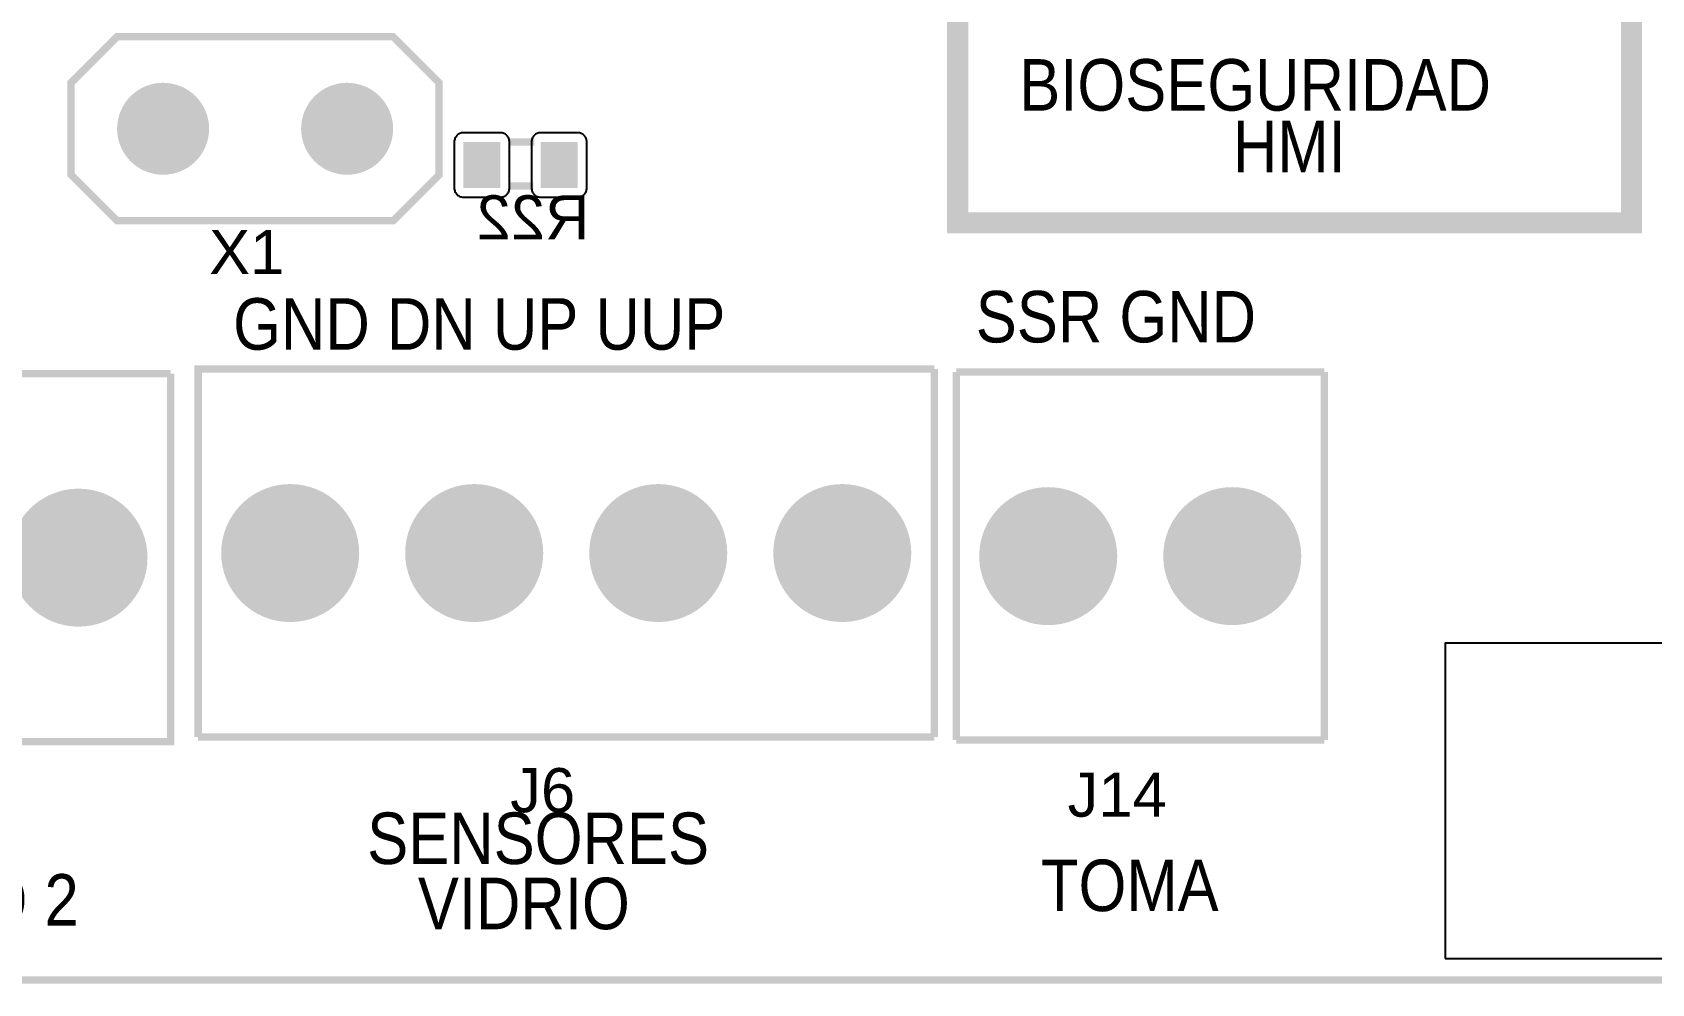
# Model space of a CAD drawing. Header units: inches. Extents: x -3.96 to 3.96, y -2.08 to 2.07.
# Drawn here: x -2.068 to -0.308, y -2.079 to -1.045 of the extents above; entities that cross this region are included whole.
import ezdxf

# ---------------------------------------------------------------- set-up
doc = ezdxf.new("R2010")
doc.units = ezdxf.units.IN
doc.layers.get('0').update_dxf_attribs({"linetype": 'CONTINUOUS'})

# ---------------------------------------------------------------- blocks, each defined once
blk = doc.blocks.new('RPAD')
blk.add_trace([(-0.5, -0.5), (-0.5, 0.5), (0.5, -0.5), (0.5, 0.5)])
blk = doc.blocks.new('EPAD')
at = {"const_width": 0.5}
blk.add_lwpolyline([(-0.25, 0, 1), (0.25, 0, 1)], format="xyb", close=True, dxfattribs=at)

msp = doc.modelspace()

# ---------------------------------------------------------------- linework, layer by layer
for points, const_width in [([(-3.883547, -2.074882), (3.951437, -2.074882), (3.951437, 2.058976), (-3.883547, 2.058976), (-3.883547, -2.074882)], 0.008), ([(-3.883547, -2.074882), (3.951437, -2.074882), (3.951437, 2.058976), (-3.883547, 2.058976), (-3.883547, -2.074882)], 0.008), ([(-3.883547, -2.074882), (3.951437, -2.074882), (3.951437, 2.058976), (-3.883547, 2.058976), (-3.883547, -2.074882)], 0.008), ([(-1.062563, -1.252047), (-0.33028, -1.252047), (-0.33028, -0.956772), (-1.062563, -0.956772), (-1.062563, -1.252047)], 0.023), ([(-1.062563, -1.252047), (-0.33028, -1.252047), (-0.33028, -0.956772), (-1.062563, -0.956772), (-1.062563, -1.252047)], 0.023), ([(-1.062563, -1.252047), (-0.33028, -1.252047), (-0.33028, -0.956772), (-1.062563, -0.956772), (-1.062563, -1.252047)], 0.023), ([(-1.676083, -1.249724), (-1.976083, -1.249724), (-2.026083, -1.199724), (-2.026083, -1.099724), (-1.976083, -1.049724), (-1.676083, -1.049724), (-1.626083, -1.099724), (-1.626083, -1.199724), (-1.676083, -1.249724)], 0.008), ([(-1.676083, -1.249724), (-1.976083, -1.249724), (-2.026083, -1.199724), (-2.026083, -1.099724), (-1.976083, -1.049724), (-1.676083, -1.049724), (-1.626083, -1.099724), (-1.626083, -1.199724), (-1.676083, -1.249724)], 0.008), ([(-1.676083, -1.249724), (-1.976083, -1.249724), (-2.026083, -1.199724), (-2.026083, -1.099724), (-1.976083, -1.049724), (-1.676083, -1.049724), (-1.626083, -1.099724), (-1.626083, -1.199724), (-1.676083, -1.249724)], 0.008), ([(-1.550634, -1.164055), (-1.522634, -1.164055)], 0.008), ([(-1.550634, -1.164055), (-1.522634, -1.164055)], 0.008), ([(-1.550634, -1.164055), (-1.522634, -1.164055)], 0.008), ([(-1.550634, -1.212055), (-1.523634, -1.212055)], 0.008), ([(-1.550634, -1.212055), (-1.523634, -1.212055)], 0.008), ([(-1.550634, -1.212055), (-1.523634, -1.212055)], 0.008), ([(-1.887965, -1.810906), (-1.887965, -1.410906), (-1.087965, -1.410906)], 0.008), ([(-1.887965, -1.810906), (-1.887965, -1.410906), (-1.087965, -1.410906)], 0.008), ([(-1.887965, -1.810906), (-1.887965, -1.410906), (-1.087965, -1.410906)], 0.008), ([(-1.087965, -1.810906), (-1.087965, -1.410906)], 0.008), ([(-1.087965, -1.810906), (-1.087965, -1.410906)], 0.008), ([(-1.087965, -1.810906), (-1.087965, -1.410906)], 0.008), ([(-1.917965, -1.415906), (-1.917965, -1.815906), (-2.717965, -1.815906)], 0.008), ([(-2.717965, -1.415906), (-1.917965, -1.415906)], 0.008), ([(-1.917965, -1.415906), (-1.917965, -1.815906), (-2.717965, -1.815906)], 0.008), ([(-2.717965, -1.415906), (-1.917965, -1.415906)], 0.008), ([(-1.917965, -1.415906), (-1.917965, -1.815906), (-2.717965, -1.815906)], 0.008), ([(-2.717965, -1.415906), (-1.917965, -1.415906)], 0.008), ([(-1.064138, -1.414252), (-1.064138, -1.814252)], 0.008), ([(-1.064138, -1.414252), (-0.664138, -1.414252)], 0.008), ([(-1.064138, -1.414252), (-1.064138, -1.814252)], 0.008), ([(-1.064138, -1.414252), (-0.664138, -1.414252)], 0.008), ([(-1.064138, -1.414252), (-1.064138, -1.814252)], 0.008), ([(-1.064138, -1.414252), (-0.664138, -1.414252)], 0.008), ([(-0.664138, -1.414252), (-0.664138, -1.814252)], 0.008), ([(-0.664138, -1.414252), (-0.664138, -1.814252)], 0.008), ([(-0.664138, -1.414252), (-0.664138, -1.814252)], 0.008), ([(-1.087965, -1.810906), (-1.887965, -1.810906)], 0.008), ([(-1.087965, -1.810906), (-1.887965, -1.810906)], 0.008), ([(-1.087965, -1.810906), (-1.887965, -1.810906)], 0.008), ([(-1.064138, -1.814252), (-0.664138, -1.814252)], 0.008), ([(-1.064138, -1.814252), (-0.664138, -1.814252)], 0.008), ([(-1.064138, -1.814252), (-0.664138, -1.814252)], 0.008)]:
    msp.add_lwpolyline(points, dxfattribs=dict(const_width=const_width))
for points in [[(-1.599634, -1.224055), (-1.559634, -1.224055), (-1.558594, -1.224005), (-1.557589, -1.223856), (-1.556622, -1.223614), (-1.555698, -1.223283), (-1.554822, -1.222869), (-1.553998, -1.222374), (-1.55323, -1.221805), (-1.552524, -1.221165), (-1.551884, -1.220458), (-1.551315, -1.219691), (-1.55082, -1.218867), (-1.550406, -1.217991), (-1.550075, -1.217067), (-1.549833, -1.2161), (-1.549684, -1.215094), (-1.549634, -1.214055), (-1.549634, -1.164055), (-1.549684, -1.163016), (-1.549833, -1.162011), (-1.550075, -1.161044), (-1.550406, -1.16012), (-1.55082, -1.159243), (-1.551315, -1.158419), (-1.551884, -1.157652), (-1.552524, -1.156946), (-1.55323, -1.156306), (-1.553998, -1.155736), (-1.554822, -1.155241), (-1.555698, -1.154827), (-1.556622, -1.154496), (-1.557589, -1.154254), (-1.558594, -1.154106), (-1.559634, -1.154055), (-1.599634, -1.154055), (-1.600673, -1.154106), (-1.601678, -1.154254), (-1.602645, -1.154496), (-1.603569, -1.154827), (-1.604446, -1.155241), (-1.60527, -1.155736), (-1.606037, -1.156306), (-1.606743, -1.156946), (-1.607383, -1.157652), (-1.607953, -1.158419), (-1.608447, -1.159243), (-1.608862, -1.16012), (-1.609193, -1.161044), (-1.609435, -1.162011), (-1.609583, -1.163016), (-1.609634, -1.164055), (-1.609634, -1.214055), (-1.609583, -1.215094), (-1.609435, -1.2161), (-1.609193, -1.217067), (-1.608862, -1.217991), (-1.608447, -1.218867), (-1.607953, -1.219691), (-1.607383, -1.220458), (-1.606743, -1.221165), (-1.606037, -1.221805), (-1.60527, -1.222374), (-1.604446, -1.222869), (-1.603569, -1.223283), (-1.602645, -1.223614), (-1.601678, -1.223856), (-1.600673, -1.224005), (-1.599634, -1.224055)], [(-1.515634, -1.224055), (-1.475634, -1.224055), (-1.474594, -1.224005), (-1.473589, -1.223856), (-1.472622, -1.223614), (-1.471698, -1.223283), (-1.470822, -1.222869), (-1.469998, -1.222374), (-1.46923, -1.221805), (-1.468524, -1.221165), (-1.467884, -1.220458), (-1.467315, -1.219691), (-1.46682, -1.218867), (-1.466406, -1.217991), (-1.466075, -1.217067), (-1.465833, -1.2161), (-1.465684, -1.215094), (-1.465634, -1.214055), (-1.465634, -1.164055), (-1.465684, -1.163016), (-1.465833, -1.162011), (-1.466075, -1.161044), (-1.466406, -1.16012), (-1.46682, -1.159243), (-1.467315, -1.158419), (-1.467884, -1.157652), (-1.468524, -1.156946), (-1.46923, -1.156306), (-1.469998, -1.155736), (-1.470822, -1.155241), (-1.471698, -1.154827), (-1.472622, -1.154496), (-1.473589, -1.154254), (-1.474594, -1.154106), (-1.475634, -1.154055), (-1.515634, -1.154055), (-1.516673, -1.154106), (-1.517678, -1.154254), (-1.518645, -1.154496), (-1.519569, -1.154827), (-1.520446, -1.155241), (-1.52127, -1.155736), (-1.522037, -1.156306), (-1.522743, -1.156946), (-1.523383, -1.157652), (-1.523953, -1.158419), (-1.524447, -1.159243), (-1.524862, -1.16012), (-1.525193, -1.161044), (-1.525435, -1.162011), (-1.525583, -1.163016), (-1.525634, -1.164055), (-1.525634, -1.214055), (-1.525583, -1.215094), (-1.525435, -1.2161), (-1.525193, -1.217067), (-1.524862, -1.217991), (-1.524447, -1.218867), (-1.523953, -1.219691), (-1.523383, -1.220458), (-1.522743, -1.221165), (-1.522037, -1.221805), (-1.52127, -1.222374), (-1.520446, -1.222869), (-1.519569, -1.223283), (-1.518645, -1.223614), (-1.517678, -1.223856), (-1.516673, -1.224005), (-1.515634, -1.224055)]]:
    msp.add_lwpolyline(points, close=True)
msp.add_lwpolyline([(-0.532672, -2.05159), (0.405966, -2.05159), (0.405966, -1.708731), (-0.532672, -1.708731), (-0.532672, -2.05159)])

# ---------------------------------------------------------------- block references
for p, xscale, yscale in [((-1.926083, -1.149724), 0.1, 0.1), ((-1.726083, -1.149724), 0.1, 0.1), ((-2.017965, -1.615906), 0.15, 0.15), ((-1.787965, -1.610906), 0.15, 0.15), ((-1.587965, -1.610906), 0.15, 0.15), ((-1.387965, -1.610906), 0.15, 0.15), ((-1.187965, -1.610906), 0.15, 0.15), ((-0.964138, -1.614252), 0.15, 0.15), ((-0.764138, -1.614252), 0.15, 0.15)]:
    msp.add_blockref('EPAD', p, dxfattribs=dict(xscale=xscale, yscale=yscale))
at = {"xscale": 0.04, "yscale": 0.05, "rotation": 180}
for p in [(-1.579634, -1.189055), (-1.495634, -1.189055)]:
    msp.add_blockref('RPAD', p, dxfattribs=at)

# ---------------------------------------------------------------- texts
for s, height, width, p in [('BIOSEGURIDAD', 0.056, 0.892857, (-0.995634, -1.130008)), ('BIOSEGURIDAD', 0.056, 0.892857, (-0.995634, -1.130008)), ('BIOSEGURIDAD', 0.056, 0.892857, (-0.995634, -1.130008)), ('HMI', 0.056, 0.892857, (-0.76335, -1.196937)), ('HMI', 0.056, 0.892857, (-0.76335, -1.196937)), ('HMI', 0.056, 0.892857, (-0.76335, -1.196937)), ('X1', 0.048, 1.041667, (-1.876083, -1.307724)), ('X1', 0.048, 1.041667, (-1.876083, -1.307724)), ('X1', 0.048, 1.041667, (-1.876083, -1.307724)), ('GND DN UP UUP', 0.056, 0.892857, (-1.849965, -1.38985)), ('GND DN UP UUP', 0.056, 0.892857, (-1.849965, -1.38985)), ('GND DN UP UUP', 0.056, 0.892857, (-1.849965, -1.38985)), ('SSR GND', 0.056, 0.892857, (-1.042878, -1.381976)), ('SSR GND', 0.056, 0.892857, (-1.042878, -1.381976)), ('SSR GND', 0.056, 0.892857, (-1.042878, -1.381976)), ('J6', 0.048, 1.041667, (-1.548835, -1.892648)), ('J6', 0.048, 1.041667, (-1.548835, -1.892648)), ('J6', 0.048, 1.041667, (-1.548835, -1.892648)), ('J14', 0.048, 1.041667, (-0.943075, -1.897452)), ('J14', 0.048, 1.041667, (-0.943075, -1.897452)), ('J14', 0.048, 1.041667, (-0.943075, -1.897452)), ('SENSORES', 0.056, 0.892857, (-1.704295, -1.948906)), ('SENSORES', 0.056, 0.892857, (-1.704295, -1.948906)), ('SENSORES', 0.056, 0.892857, (-1.704295, -1.948906)), ('TOMA', 0.056, 0.892857, (-0.972012, -2.000087)), ('TOMA', 0.056, 0.892857, (-0.972012, -2.000087)), ('TOMA', 0.056, 0.892857, (-0.972012, -2.000087)), ('SENSOR FLUJO 2', 0.056, 0.892857, (-2.586185, -2.015835)), ('SENSOR FLUJO 2', 0.056, 0.892857, (-2.586185, -2.015835)), ('SENSOR FLUJO 2', 0.056, 0.892857, (-2.586185, -2.015835)), ('VIDRIO', 0.056, 0.892857, (-1.649177, -2.019772)), ('VIDRIO', 0.056, 0.892857, (-1.649177, -2.019772)), ('VIDRIO', 0.056, 0.892857, (-1.649177, -2.019772))]:
    msp.add_text(s, height=height, dxfattribs=dict(width=width)).set_placement(p)
at = {"text_generation_flag": 2, "width": 1.041667}
msp.add_text('R22', height=0.048, dxfattribs=at).set_placement((-1.462634, -1.270055))
msp.add_text('R22', height=0.048, dxfattribs=at).set_placement((-1.462634, -1.270055))
msp.add_text('R22', height=0.048, dxfattribs=at).set_placement((-1.462634, -1.270055))

doc.saveas('drawing.dxf')
